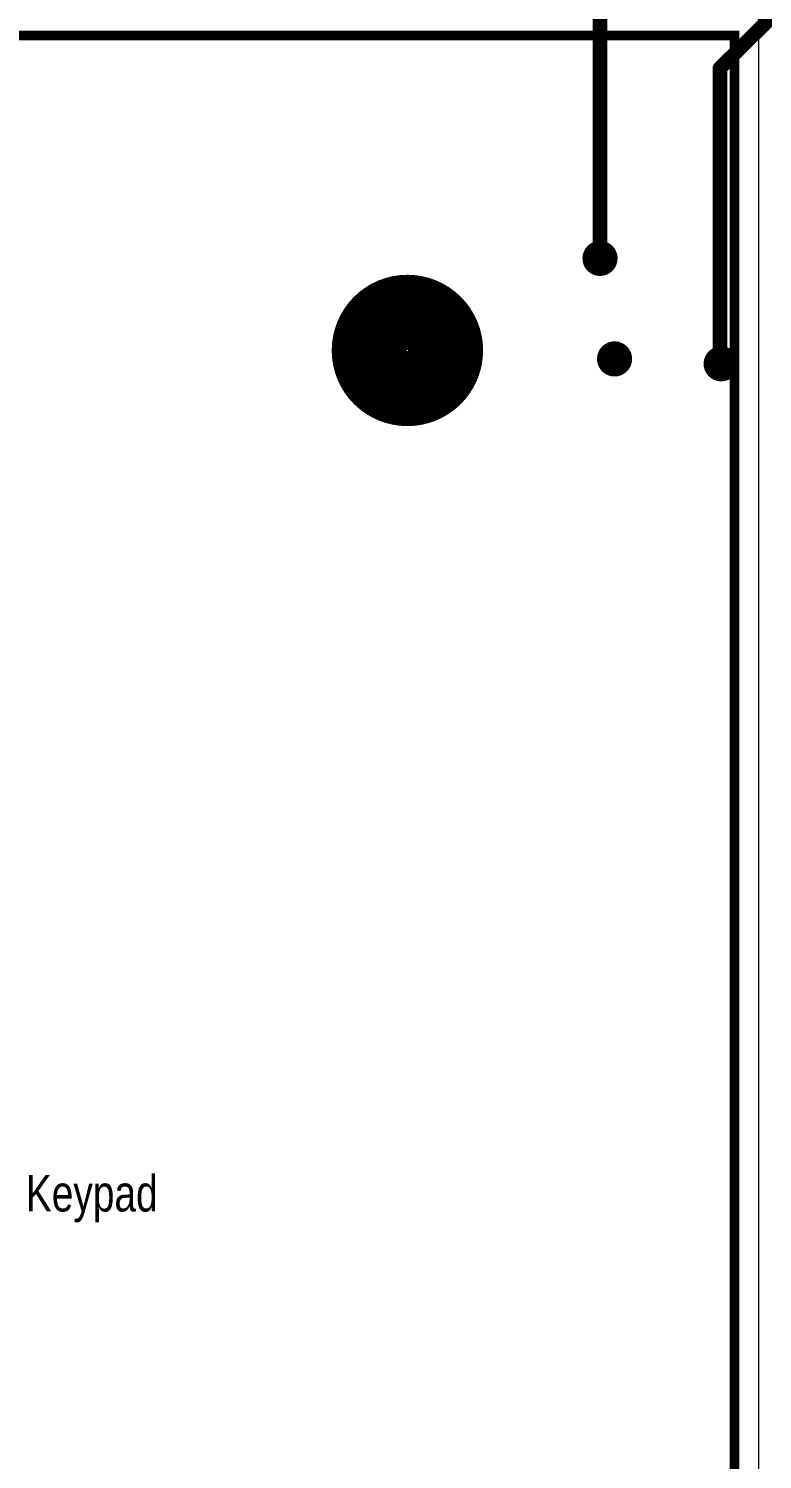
# Model space of a CAD drawing. Extents: x 0 to 8.76, y 0.02 to 4.83.
# Drawn here: x 5.087 to 5.693, y 0.822 to 2.004 of the extents above; entities that cross this region are included whole.
import ezdxf

# ---------------------------------------------------------------- set-up
doc = ezdxf.new("R2010")
doc.units = 0

msp = doc.modelspace()

# ---------------------------------------------------------------- linework, layer by layer
at = {"const_width": 0.001}
msp.add_lwpolyline([(5.69, 2.018), (5.69, 0.158), (3.87, 0.158), (3.87, 2.018), (5.69, 2.018)], close=True, dxfattribs=at)
at = {"layer": 'DRL'}
for points, const_width in [([(5.554, 1.814, 1), (5.564, 1.814, 1)], 0.01), ([(5.369, 1.738, 1), (5.431, 1.738, 1)], 0.063), ([(5.566, 1.731, 1), (5.576, 1.731, 1)], 0.01), ([(5.654, 1.727, 1), (5.664, 1.727, 1)], 0.01)]:
    msp.add_lwpolyline(points, format="xyb", close=True, dxfattribs=dict(at, const_width=const_width))
at = {"layer": 'FAB', "const_width": 0.01}
for points in [[(5.554, 1.814, 1), (5.564, 1.814, 1)], [(5.566, 1.731, 1), (5.576, 1.731, 1)], [(5.654, 1.727, 1), (5.664, 1.727, 1)]]:
    msp.add_lwpolyline(points, format="xyb", close=True, dxfattribs=at)
at = {"layer": 'GND'}
for points, const_width in [([(5.553, 1.814, 1), (5.565, 1.814, 1)], 0.012), ([(5.369, 1.738, 1), (5.431, 1.738, 1)], 0.063), ([(5.565, 1.731, 1), (5.577, 1.731, 1)], 0.012), ([(5.653, 1.727, 1), (5.665, 1.727, 1)], 0.012)]:
    msp.add_lwpolyline(points, format="xyb", close=True, dxfattribs=dict(at, const_width=const_width))
at = {"layer": 'I10'}
for points, const_width in [([(5.553, 1.814, 1), (5.565, 1.814, 1)], 0.012), ([(5.369, 1.738, 1), (5.431, 1.738, 1)], 0.063), ([(5.565, 1.731, 1), (5.577, 1.731, 1)], 0.012), ([(5.653, 1.727, 1), (5.665, 1.727, 1)], 0.012)]:
    msp.add_lwpolyline(points, format="xyb", close=True, dxfattribs=dict(at, const_width=const_width))
at = {"layer": 'I11'}
for points, const_width in [([(5.553, 1.814, 1), (5.565, 1.814, 1)], 0.012), ([(5.369, 1.738, 1), (5.431, 1.738, 1)], 0.063), ([(5.565, 1.731, 1), (5.577, 1.731, 1)], 0.012), ([(5.653, 1.727, 1), (5.665, 1.727, 1)], 0.012)]:
    msp.add_lwpolyline(points, format="xyb", close=True, dxfattribs=dict(at, const_width=const_width))
at = {"layer": 'I12'}
for points, const_width in [([(5.553, 1.814, 1), (5.565, 1.814, 1)], 0.012), ([(5.369, 1.738, 1), (5.431, 1.738, 1)], 0.063), ([(5.565, 1.731, 1), (5.577, 1.731, 1)], 0.012), ([(5.653, 1.727, 1), (5.665, 1.727, 1)], 0.012)]:
    msp.add_lwpolyline(points, format="xyb", close=True, dxfattribs=dict(at, const_width=const_width))
at = {"layer": 'IN3'}
for points, const_width in [([(5.553, 1.814, 1), (5.565, 1.814, 1)], 0.012), ([(5.369, 1.738, 1), (5.431, 1.738, 1)], 0.063), ([(5.565, 1.731, 1), (5.577, 1.731, 1)], 0.012), ([(5.653, 1.727, 1), (5.665, 1.727, 1)], 0.012)]:
    msp.add_lwpolyline(points, format="xyb", close=True, dxfattribs=dict(at, const_width=const_width))
at = {"layer": 'IN4'}
for points, const_width in [([(5.553, 1.814, 1), (5.565, 1.814, 1)], 0.012), ([(5.369, 1.738, 1), (5.431, 1.738, 1)], 0.063), ([(5.565, 1.731, 1), (5.577, 1.731, 1)], 0.012), ([(5.653, 1.727, 1), (5.665, 1.727, 1)], 0.012)]:
    msp.add_lwpolyline(points, format="xyb", close=True, dxfattribs=dict(at, const_width=const_width))
at = {"layer": 'IN5'}
for points, const_width in [([(5.553, 1.814, 1), (5.565, 1.814, 1)], 0.012), ([(5.369, 1.738, 1), (5.431, 1.738, 1)], 0.063), ([(5.565, 1.731, 1), (5.577, 1.731, 1)], 0.012), ([(5.653, 1.727, 1), (5.665, 1.727, 1)], 0.012)]:
    msp.add_lwpolyline(points, format="xyb", close=True, dxfattribs=dict(at, const_width=const_width))
at = {"layer": 'IN6'}
for points, const_width in [([(5.553, 1.814, 1), (5.565, 1.814, 1)], 0.012), ([(5.369, 1.738, 1), (5.431, 1.738, 1)], 0.063), ([(5.565, 1.731, 1), (5.577, 1.731, 1)], 0.012), ([(5.653, 1.727, 1), (5.665, 1.727, 1)], 0.012)]:
    msp.add_lwpolyline(points, format="xyb", close=True, dxfattribs=dict(at, const_width=const_width))
at = {"layer": 'IN7'}
for points, const_width in [([(5.553, 1.814, 1), (5.565, 1.814, 1)], 0.012), ([(5.369, 1.738, 1), (5.431, 1.738, 1)], 0.063), ([(5.565, 1.731, 1), (5.577, 1.731, 1)], 0.012), ([(5.653, 1.727, 1), (5.665, 1.727, 1)], 0.012)]:
    msp.add_lwpolyline(points, format="xyb", close=True, dxfattribs=dict(at, const_width=const_width))
at = {"layer": 'IN8'}
for points, const_width in [([(5.553, 1.814, 1), (5.565, 1.814, 1)], 0.012), ([(5.369, 1.738, 1), (5.431, 1.738, 1)], 0.063), ([(5.565, 1.731, 1), (5.577, 1.731, 1)], 0.012), ([(5.653, 1.727, 1), (5.665, 1.727, 1)], 0.012)]:
    msp.add_lwpolyline(points, format="xyb", close=True, dxfattribs=dict(at, const_width=const_width))
at = {"layer": 'IN9'}
for points, const_width in [([(5.553, 1.814, 1), (5.565, 1.814, 1)], 0.012), ([(5.369, 1.738, 1), (5.431, 1.738, 1)], 0.063), ([(5.565, 1.731, 1), (5.577, 1.731, 1)], 0.012), ([(5.653, 1.727, 1), (5.665, 1.727, 1)], 0.012)]:
    msp.add_lwpolyline(points, format="xyb", close=True, dxfattribs=dict(at, const_width=const_width))
at = {"layer": 'NOT', "const_width": 0.01}
for points in [[(5.554, 1.814, 1), (5.564, 1.814, 1)], [(5.566, 1.731, 1), (5.576, 1.731, 1)], [(5.654, 1.727, 1), (5.664, 1.727, 1)]]:
    msp.add_lwpolyline(points, format="xyb", close=True, dxfattribs=at)
at = {"layer": 'PWR'}
for points, const_width in [([(5.553, 1.814, 1), (5.565, 1.814, 1)], 0.012), ([(5.369, 1.738, 1), (5.431, 1.738, 1)], 0.063), ([(5.565, 1.731, 1), (5.577, 1.731, 1)], 0.012), ([(5.653, 1.727, 1), (5.665, 1.727, 1)], 0.012)]:
    msp.add_lwpolyline(points, format="xyb", close=True, dxfattribs=dict(at, const_width=const_width))
at = {"layer": 'SMT'}
for points, const_width in [([(5.552, 1.814, 1), (5.566, 1.814, 1)], 0.015), ([(5.369, 1.738, 1), (5.431, 1.738, 1)], 0.063), ([(5.564, 1.731, 1), (5.578, 1.731, 1)], 0.015), ([(5.652, 1.727, 1), (5.666, 1.727, 1)], 0.015)]:
    msp.add_lwpolyline(points, format="xyb", close=True, dxfattribs=dict(at, const_width=const_width))
at = {"layer": 'SST', "const_width": 0.008}
msp.add_lwpolyline([(5.67, 0.178), (3.89, 0.178), (3.89, 1.998), (5.67, 1.998), (5.67, 0.178)], close=True, dxfattribs=at)
at = {"layer": 'SST', "const_width": 0.004}
msp.add_lwpolyline([(5.668, 1.998, 1), (5.672, 1.998, 1)], format="xyb", close=True, dxfattribs=at)
at = {"layer": 'TOP', "const_width": 0.012}
for points in [[(5.876, 2.188), (5.658, 1.971)], [(5.559, 1.814), (5.559, 2.108)], [(5.658, 1.971), (5.658, 1.728)], [(5.658, 1.728), (5.659, 1.727)]]:
    msp.add_lwpolyline(points, dxfattribs=at)
at = {"layer": 'TOP'}
for points, const_width in [([(5.655, 1.971, 1), (5.661, 1.971, 1)], 0.006), ([(5.655, 1.971, 1), (5.661, 1.971, 1)], 0.006), ([(5.553, 1.814, 1), (5.565, 1.814, 1)], 0.012), ([(5.556, 1.814, 1), (5.562, 1.814, 1)], 0.006), ([(5.369, 1.738, 1), (5.431, 1.738, 1)], 0.063), ([(5.565, 1.731, 1), (5.577, 1.731, 1)], 0.012), ([(5.653, 1.727, 1), (5.665, 1.727, 1)], 0.012), ([(5.655, 1.728, 1), (5.661, 1.728, 1)], 0.006), ([(5.655, 1.728, 1), (5.661, 1.728, 1)], 0.006), ([(5.656, 1.727, 1), (5.662, 1.727, 1)], 0.006)]:
    msp.add_lwpolyline(points, format="xyb", close=True, dxfattribs=dict(at, const_width=const_width))

# ---------------------------------------------------------------- texts
at = {"layer": 'SST', "width": 0.8}
msp.add_text('Keypad', height=0.03, dxfattribs=at).set_placement((5.085, 1.027))

doc.saveas('drawing.dxf')
